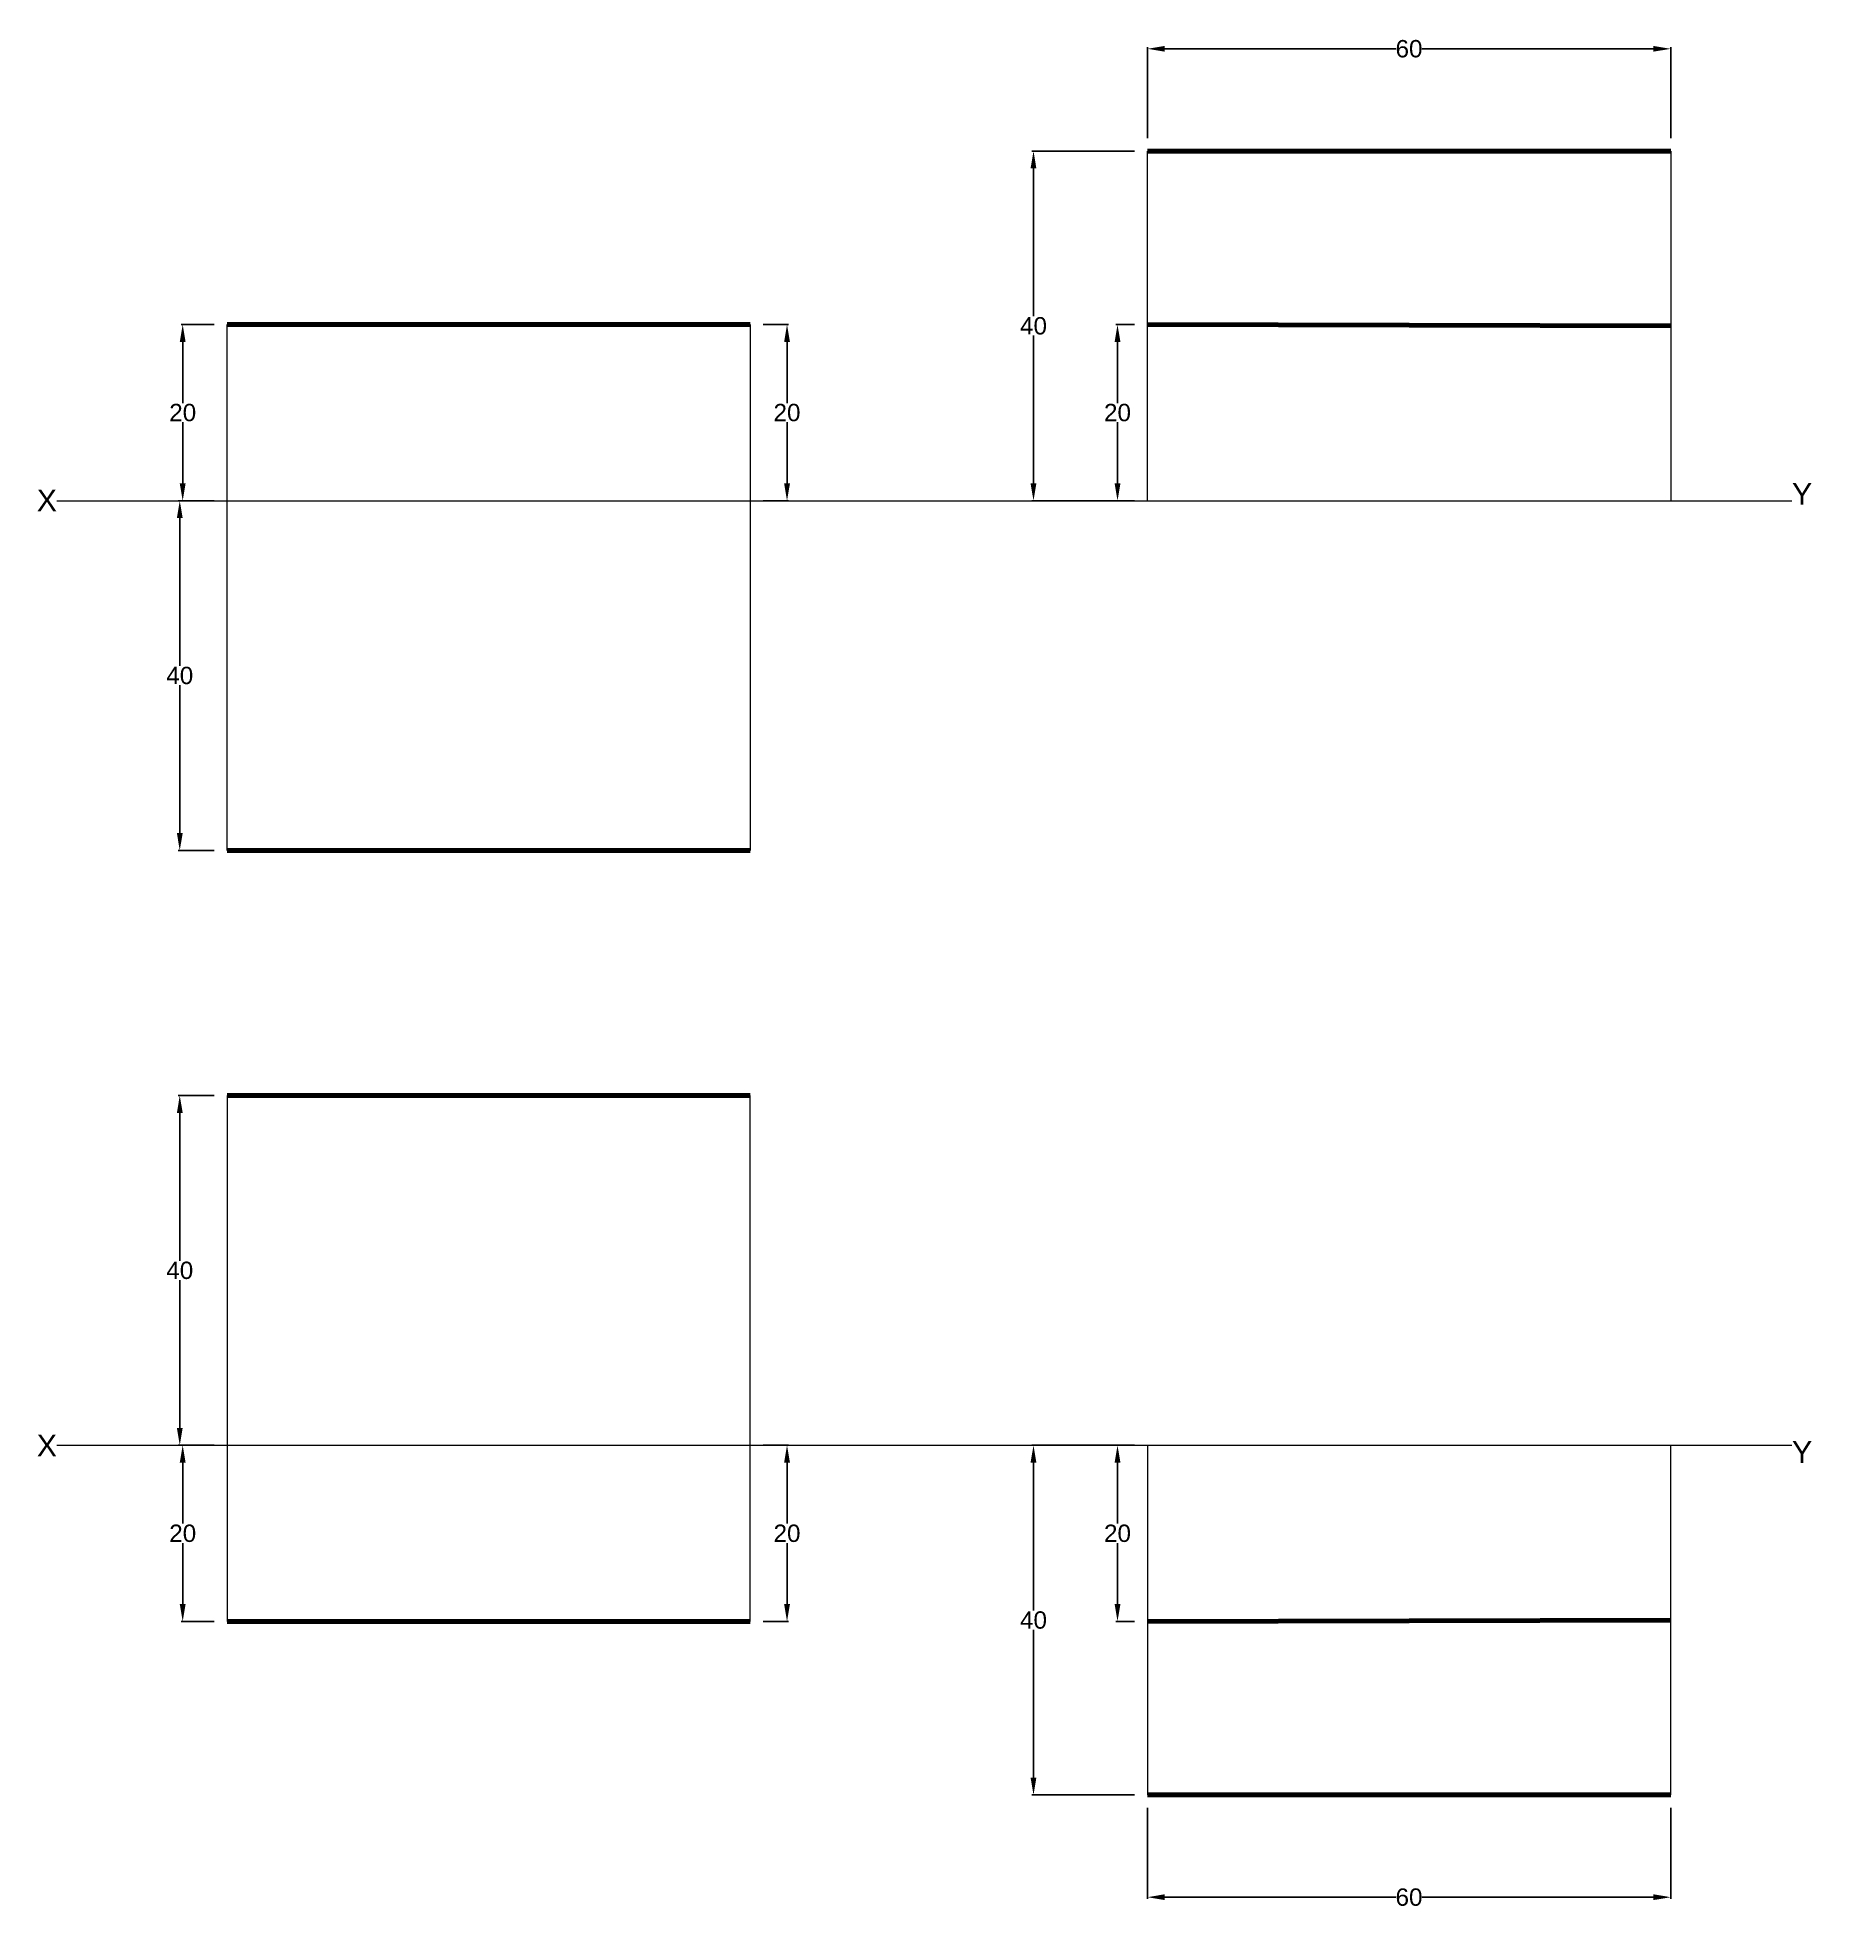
# Model space of a CAD drawing. Header units: millimetres. Extents: x 13 to 218, y -139 to 76.
import ezdxf

# ---------------------------------------------------------------- set-up
doc = ezdxf.new("R2010")
doc.units = ezdxf.units.MM
doc.layers.add('thin continuous', color=7, linetype='Continuous', lineweight=13)
doc.styles.get("Standard").update_dxf_attribs({"font": 'arial.ttf'})
doc.dimstyles.get("Standard").update_dxf_attribs({"dimtxt": 2, "dimasz": 2, "dimexe": 0.18, "dimexo": 1.5, "dimgap": 0.09, "dimtad": 0, "dimtih": 1, "dimtoh": 1, "dimdec": 0, "dimzin": 0, "dimdsep": 46, "dimtxsty": 'Standard', "dimcen": 0.09, "dimadec": 0, "dimazin": 0, "dimtfac": 1, "dimtdec": 0, "dimtofl": 0, "dimtmove": 0, "dimatfit": 3, "dimfxl": 1, "dimtolj": 1, "dimtzin": 0, "dimarcsym": 0})

# ---------------------------------------------------------------- blocks, each defined once
blk = doc.blocks.new('*D12')
at = {"layer": 'Defpoints', "color": 0, "transparency": 16777216}
for p in [(34.88, 43.37), (29.77, 23.06), (34.88, 23.06)]:
    blk.add_point(p, dxfattribs=at)
at = {"layer": 'thin continuous', "color": 0, "lineweight": -2, "transparency": 16777216}
for p, q in [((33.38, 43.37), (29.59, 43.37)), ((29.77, 41.37), (29.77, 34.33)), ((29.77, 25.06), (29.77, 32.11)), ((33.38, 23.06), (29.59, 23.06))]:
    blk.add_line(p, q, dxfattribs=at)
at = {"layer": 'thin continuous', "color": 0, "transparency": 16777216}
for points in [[(29.43, 41.37), (30.1, 41.37), (29.77, 43.37)], [(29.43, 25.06), (30.1, 25.06), (29.77, 23.06)]]:
    blk.add_solid(points, dxfattribs=at)
at = {"layer": 'thin continuous', "color": 0, "transparency": 16777216, "insert": (29.77, 33.22), "char_height": 2, "attachment_point": 5}
blk.add_mtext('\\A1;20', dxfattribs=at)
blk = doc.blocks.new('*D13')
at = {"layer": 'Defpoints', "color": 0, "transparency": 16777216}
for p in [(34.88, 23.06), (29.43, -17.25), (34.88, -17.25)]:
    blk.add_point(p, dxfattribs=at)
at = {"layer": 'thin continuous', "color": 0, "lineweight": -2, "transparency": 16777216}
for p, q in [((33.38, 23.06), (29.25, 23.06)), ((29.43, 21.06), (29.43, 4.02)), ((29.43, -15.25), (29.43, 1.8)), ((33.38, -17.25), (29.25, -17.25))]:
    blk.add_line(p, q, dxfattribs=at)
at = {"layer": 'thin continuous', "color": 0, "transparency": 16777216}
for points in [[(29.1, 21.06), (29.77, 21.06), (29.43, 23.06)], [(29.1, -15.25), (29.77, -15.25), (29.43, -17.25)]]:
    blk.add_solid(points, dxfattribs=at)
at = {"layer": 'thin continuous', "color": 0, "transparency": 16777216, "insert": (29.43, 2.91), "char_height": 2, "attachment_point": 5}
blk.add_mtext('\\A1;40', dxfattribs=at)
blk = doc.blocks.new('*D14')
at = {"layer": 'Defpoints', "color": 0, "transparency": 16777216}
for p in [(95.19, 43.37), (95.19, 23.06), (99.42, 23.06)]:
    blk.add_point(p, dxfattribs=at)
at = {"layer": 'thin continuous', "color": 0, "lineweight": -2, "transparency": 16777216}
for p, q in [((96.69, 43.37), (99.6, 43.37)), ((99.42, 41.37), (99.42, 34.33)), ((99.42, 25.06), (99.42, 32.11)), ((96.69, 23.06), (99.6, 23.06))]:
    blk.add_line(p, q, dxfattribs=at)
at = {"layer": 'thin continuous', "color": 0, "transparency": 16777216}
for points in [[(99.09, 41.37), (99.76, 41.37), (99.42, 43.37)], [(99.09, 25.06), (99.76, 25.06), (99.42, 23.06)]]:
    blk.add_solid(points, dxfattribs=at)
at = {"layer": 'thin continuous', "color": 0, "transparency": 16777216, "insert": (99.42, 33.22), "char_height": 2, "attachment_point": 5}
blk.add_mtext('\\A1;20', dxfattribs=at)
blk = doc.blocks.new('*D15')
at = {"layer": 'Defpoints', "color": 0, "transparency": 16777216}
for p in [(140.96, 63.37), (127.83, 23.06), (140.96, 23.06)]:
    blk.add_point(p, dxfattribs=at)
at = {"layer": 'thin continuous', "color": 0, "lineweight": -2, "transparency": 16777216}
for p, q in [((139.46, 63.37), (127.65, 63.37)), ((127.83, 61.37), (127.83, 44.33)), ((127.83, 25.06), (127.83, 42.11)), ((139.46, 23.06), (127.65, 23.06))]:
    blk.add_line(p, q, dxfattribs=at)
at = {"layer": 'thin continuous', "color": 0, "transparency": 16777216}
for points in [[(127.49, 61.37), (128.16, 61.37), (127.83, 63.37)], [(127.49, 25.06), (128.16, 25.06), (127.83, 23.06)]]:
    blk.add_solid(points, dxfattribs=at)
at = {"layer": 'thin continuous', "color": 0, "transparency": 16777216, "insert": (127.83, 43.22), "char_height": 2, "attachment_point": 5}
blk.add_mtext('\\A1;40', dxfattribs=at)
blk = doc.blocks.new('*D16')
at = {"layer": 'Defpoints', "color": 0, "transparency": 16777216}
for p in [(140.96, 43.37), (137.51, 23.06), (140.96, 23.06)]:
    blk.add_point(p, dxfattribs=at)
at = {"layer": 'thin continuous', "color": 0, "lineweight": -2, "transparency": 16777216}
for p, q in [((139.46, 43.37), (137.33, 43.37)), ((137.51, 41.37), (137.51, 34.33)), ((137.51, 25.06), (137.51, 32.11)), ((139.46, 23.06), (137.33, 23.06))]:
    blk.add_line(p, q, dxfattribs=at)
at = {"layer": 'thin continuous', "color": 0, "transparency": 16777216}
for points in [[(137.18, 41.37), (137.85, 41.37), (137.51, 43.37)], [(137.18, 25.06), (137.85, 25.06), (137.51, 23.06)]]:
    blk.add_solid(points, dxfattribs=at)
at = {"layer": 'thin continuous', "color": 0, "transparency": 16777216, "insert": (137.51, 33.22), "char_height": 2, "attachment_point": 5}
blk.add_mtext('\\A1;20', dxfattribs=at)
blk = doc.blocks.new('*D17')
at = {"layer": 'Defpoints', "color": 0, "transparency": 16777216}
for p in [(201.27, 75.16), (140.96, 63.37), (201.27, 63.37)]:
    blk.add_point(p, dxfattribs=at)
at = {"layer": 'thin continuous', "color": 0, "lineweight": -2, "transparency": 16777216}
for p, q in [((140.96, 64.87), (140.96, 75.34)), ((142.96, 75.16), (169.59, 75.16)), ((199.27, 75.16), (172.64, 75.16)), ((201.27, 64.87), (201.27, 75.34))]:
    blk.add_line(p, q, dxfattribs=at)
at = {"layer": 'thin continuous', "color": 0, "transparency": 16777216}
for points in [[(142.96, 75.49), (142.96, 74.83), (140.96, 75.16)], [(199.27, 75.49), (199.27, 74.83), (201.27, 75.16)]]:
    blk.add_solid(points, dxfattribs=at)
at = {"layer": 'thin continuous', "color": 0, "transparency": 16777216, "insert": (171.11, 75.16), "char_height": 2, "attachment_point": 5}
blk.add_mtext('\\A1;60', dxfattribs=at)
blk = doc.blocks.new('*D18')
at = {"layer": 'Defpoints', "color": 0, "transparency": 16777216}
for p in [(34.88, 43.37), (29.77, 23.06), (34.88, 23.06)]:
    blk.add_point(p, dxfattribs=at)
at = {"layer": 'thin continuous', "color": 0, "lineweight": -2, "transparency": 16777216}
for p, q in [((33.38, 43.37), (29.59, 43.37)), ((29.77, 41.37), (29.77, 34.33)), ((29.77, 25.06), (29.77, 32.11)), ((33.38, 23.06), (29.59, 23.06))]:
    blk.add_line(p, q, dxfattribs=at)
at = {"layer": 'thin continuous', "color": 0, "transparency": 16777216}
for points in [[(29.43, 41.37), (30.1, 41.37), (29.77, 43.37)], [(29.43, 25.06), (30.1, 25.06), (29.77, 23.06)]]:
    blk.add_solid(points, dxfattribs=at)
at = {"layer": 'thin continuous', "color": 0, "transparency": 16777216, "insert": (29.77, 33.22), "char_height": 2, "attachment_point": 5}
blk.add_mtext('\\A1;20', dxfattribs=at)
blk = doc.blocks.new('*D19')
at = {"layer": 'Defpoints', "color": 0, "transparency": 16777216}
for p in [(34.88, 23.06), (29.43, -17.25), (34.88, -17.25)]:
    blk.add_point(p, dxfattribs=at)
at = {"layer": 'thin continuous', "color": 0, "lineweight": -2, "transparency": 16777216}
for p, q in [((33.38, 23.06), (29.25, 23.06)), ((29.43, 21.06), (29.43, 4.02)), ((29.43, -15.25), (29.43, 1.8)), ((33.38, -17.25), (29.25, -17.25))]:
    blk.add_line(p, q, dxfattribs=at)
at = {"layer": 'thin continuous', "color": 0, "transparency": 16777216}
for points in [[(29.1, 21.06), (29.77, 21.06), (29.43, 23.06)], [(29.1, -15.25), (29.77, -15.25), (29.43, -17.25)]]:
    blk.add_solid(points, dxfattribs=at)
at = {"layer": 'thin continuous', "color": 0, "transparency": 16777216, "insert": (29.43, 2.91), "char_height": 2, "attachment_point": 5}
blk.add_mtext('\\A1;40', dxfattribs=at)
blk = doc.blocks.new('*D20')
at = {"layer": 'Defpoints', "color": 0, "transparency": 16777216}
for p in [(95.19, 43.37), (95.19, 23.06), (99.42, 23.06)]:
    blk.add_point(p, dxfattribs=at)
at = {"layer": 'thin continuous', "color": 0, "lineweight": -2, "transparency": 16777216}
for p, q in [((96.69, 43.37), (99.6, 43.37)), ((99.42, 41.37), (99.42, 34.33)), ((99.42, 25.06), (99.42, 32.11)), ((96.69, 23.06), (99.6, 23.06))]:
    blk.add_line(p, q, dxfattribs=at)
at = {"layer": 'thin continuous', "color": 0, "transparency": 16777216}
for points in [[(99.09, 41.37), (99.76, 41.37), (99.42, 43.37)], [(99.09, 25.06), (99.76, 25.06), (99.42, 23.06)]]:
    blk.add_solid(points, dxfattribs=at)
at = {"layer": 'thin continuous', "color": 0, "transparency": 16777216, "insert": (99.42, 33.22), "char_height": 2, "attachment_point": 5}
blk.add_mtext('\\A1;20', dxfattribs=at)
blk = doc.blocks.new('*D21')
at = {"layer": 'Defpoints', "color": 0, "transparency": 16777216}
for p in [(140.96, 63.37), (127.83, 23.06), (140.96, 23.06)]:
    blk.add_point(p, dxfattribs=at)
at = {"layer": 'thin continuous', "color": 0, "lineweight": -2, "transparency": 16777216}
for p, q in [((139.46, 63.37), (127.65, 63.37)), ((127.83, 61.37), (127.83, 44.33)), ((127.83, 25.06), (127.83, 42.11)), ((139.46, 23.06), (127.65, 23.06))]:
    blk.add_line(p, q, dxfattribs=at)
at = {"layer": 'thin continuous', "color": 0, "transparency": 16777216}
for points in [[(127.49, 61.37), (128.16, 61.37), (127.83, 63.37)], [(127.49, 25.06), (128.16, 25.06), (127.83, 23.06)]]:
    blk.add_solid(points, dxfattribs=at)
at = {"layer": 'thin continuous', "color": 0, "transparency": 16777216, "insert": (127.83, 43.22), "char_height": 2, "attachment_point": 5}
blk.add_mtext('\\A1;40', dxfattribs=at)
blk = doc.blocks.new('*D22')
at = {"layer": 'Defpoints', "color": 0, "transparency": 16777216}
for p in [(140.96, 43.37), (137.51, 23.06), (140.96, 23.06)]:
    blk.add_point(p, dxfattribs=at)
at = {"layer": 'thin continuous', "color": 0, "lineweight": -2, "transparency": 16777216}
for p, q in [((139.46, 43.37), (137.33, 43.37)), ((137.51, 41.37), (137.51, 34.33)), ((137.51, 25.06), (137.51, 32.11)), ((139.46, 23.06), (137.33, 23.06))]:
    blk.add_line(p, q, dxfattribs=at)
at = {"layer": 'thin continuous', "color": 0, "transparency": 16777216}
for points in [[(137.18, 41.37), (137.85, 41.37), (137.51, 43.37)], [(137.18, 25.06), (137.85, 25.06), (137.51, 23.06)]]:
    blk.add_solid(points, dxfattribs=at)
at = {"layer": 'thin continuous', "color": 0, "transparency": 16777216, "insert": (137.51, 33.22), "char_height": 2, "attachment_point": 5}
blk.add_mtext('\\A1;20', dxfattribs=at)
blk = doc.blocks.new('*D23')
at = {"layer": 'Defpoints', "color": 0, "transparency": 16777216}
for p in [(201.27, 75.16), (140.96, 63.37), (201.27, 63.37)]:
    blk.add_point(p, dxfattribs=at)
at = {"layer": 'thin continuous', "color": 0, "lineweight": -2, "transparency": 16777216}
for p, q in [((140.96, 64.87), (140.96, 75.34)), ((142.96, 75.16), (169.59, 75.16)), ((199.27, 75.16), (172.64, 75.16)), ((201.27, 64.87), (201.27, 75.34))]:
    blk.add_line(p, q, dxfattribs=at)
at = {"layer": 'thin continuous', "color": 0, "transparency": 16777216}
for points in [[(142.96, 75.49), (142.96, 74.83), (140.96, 75.16)], [(199.27, 75.49), (199.27, 74.83), (201.27, 75.16)]]:
    blk.add_solid(points, dxfattribs=at)
at = {"layer": 'thin continuous', "color": 0, "transparency": 16777216, "insert": (171.11, 75.16), "char_height": 2, "attachment_point": 5}
blk.add_mtext('\\A1;60', dxfattribs=at)
blk = doc.blocks.new('*D24')
at = {"layer": 'Defpoints', "color": 0, "transparency": 16777216}
for p in [(29.77, -85.81), (34.88, -85.81), (34.88, -106.12)]:
    blk.add_point(p, dxfattribs=at)
at = {"layer": 'thin continuous', "color": 0, "lineweight": -2, "transparency": 16777216}
for p, q in [((33.38, -85.81), (29.59, -85.81)), ((29.77, -87.81), (29.77, -94.85)), ((29.77, -104.12), (29.77, -97.08)), ((33.38, -106.12), (29.59, -106.12))]:
    blk.add_line(p, q, dxfattribs=at)
at = {"layer": 'thin continuous', "color": 0, "transparency": 16777216}
for points in [[(29.43, -87.81), (30.1, -87.81), (29.77, -85.81)], [(29.43, -104.12), (30.1, -104.12), (29.77, -106.12)]]:
    blk.add_solid(points, dxfattribs=at)
at = {"layer": 'thin continuous', "color": 0, "transparency": 16777216, "insert": (29.77, -95.97), "char_height": 2, "attachment_point": 5}
blk.add_mtext('\\A1;20', dxfattribs=at)
blk = doc.blocks.new('*D25')
at = {"layer": 'Defpoints', "color": 0, "transparency": 16777216}
for p in [(29.43, -45.5), (34.88, -45.5), (34.88, -85.81)]:
    blk.add_point(p, dxfattribs=at)
at = {"layer": 'thin continuous', "color": 0, "lineweight": -2, "transparency": 16777216}
for p, q in [((33.38, -45.5), (29.25, -45.5)), ((29.43, -47.5), (29.43, -64.54)), ((29.43, -83.81), (29.43, -66.77)), ((33.38, -85.81), (29.25, -85.81))]:
    blk.add_line(p, q, dxfattribs=at)
at = {"layer": 'thin continuous', "color": 0, "transparency": 16777216}
for points in [[(29.1, -47.5), (29.77, -47.5), (29.43, -45.5)], [(29.1, -83.81), (29.77, -83.81), (29.43, -85.81)]]:
    blk.add_solid(points, dxfattribs=at)
at = {"layer": 'thin continuous', "color": 0, "transparency": 16777216, "insert": (29.43, -65.66), "char_height": 2, "attachment_point": 5}
blk.add_mtext('\\A1;40', dxfattribs=at)
blk = doc.blocks.new('*D26')
at = {"layer": 'Defpoints', "color": 0, "transparency": 16777216}
for p in [(95.19, -85.81), (99.42, -85.81), (95.19, -106.12)]:
    blk.add_point(p, dxfattribs=at)
at = {"layer": 'thin continuous', "color": 0, "lineweight": -2, "transparency": 16777216}
for p, q in [((96.69, -85.81), (99.6, -85.81)), ((99.42, -87.81), (99.42, -94.85)), ((99.42, -104.12), (99.42, -97.08)), ((96.69, -106.12), (99.6, -106.12))]:
    blk.add_line(p, q, dxfattribs=at)
at = {"layer": 'thin continuous', "color": 0, "transparency": 16777216}
for points in [[(99.09, -87.81), (99.76, -87.81), (99.42, -85.81)], [(99.09, -104.12), (99.76, -104.12), (99.42, -106.12)]]:
    blk.add_solid(points, dxfattribs=at)
at = {"layer": 'thin continuous', "color": 0, "transparency": 16777216, "insert": (99.42, -95.97), "char_height": 2, "attachment_point": 5}
blk.add_mtext('\\A1;20', dxfattribs=at)
blk = doc.blocks.new('*D27')
at = {"layer": 'Defpoints', "color": 0, "transparency": 16777216}
for p in [(127.83, -85.81), (140.96, -85.81), (140.96, -126.12)]:
    blk.add_point(p, dxfattribs=at)
at = {"layer": 'thin continuous', "color": 0, "lineweight": -2, "transparency": 16777216}
for p, q in [((139.46, -85.81), (127.65, -85.81)), ((127.83, -87.81), (127.83, -104.85)), ((127.83, -124.12), (127.83, -107.08)), ((139.46, -126.12), (127.65, -126.12))]:
    blk.add_line(p, q, dxfattribs=at)
at = {"layer": 'thin continuous', "color": 0, "transparency": 16777216}
for points in [[(127.49, -87.81), (128.16, -87.81), (127.83, -85.81)], [(127.49, -124.12), (128.16, -124.12), (127.83, -126.12)]]:
    blk.add_solid(points, dxfattribs=at)
at = {"layer": 'thin continuous', "color": 0, "transparency": 16777216, "insert": (127.83, -105.97), "char_height": 2, "attachment_point": 5}
blk.add_mtext('\\A1;40', dxfattribs=at)
blk = doc.blocks.new('*D28')
at = {"layer": 'Defpoints', "color": 0, "transparency": 16777216}
for p in [(137.51, -85.81), (140.96, -85.81), (140.96, -106.12)]:
    blk.add_point(p, dxfattribs=at)
at = {"layer": 'thin continuous', "color": 0, "lineweight": -2, "transparency": 16777216}
for p, q in [((139.46, -85.81), (137.33, -85.81)), ((137.51, -87.81), (137.51, -94.85)), ((137.51, -104.12), (137.51, -97.08)), ((139.46, -106.12), (137.33, -106.12))]:
    blk.add_line(p, q, dxfattribs=at)
at = {"layer": 'thin continuous', "color": 0, "transparency": 16777216}
for points in [[(137.18, -87.81), (137.85, -87.81), (137.51, -85.81)], [(137.18, -104.12), (137.85, -104.12), (137.51, -106.12)]]:
    blk.add_solid(points, dxfattribs=at)
at = {"layer": 'thin continuous', "color": 0, "transparency": 16777216, "insert": (137.51, -95.97), "char_height": 2, "attachment_point": 5}
blk.add_mtext('\\A1;20', dxfattribs=at)
blk = doc.blocks.new('*D29')
at = {"layer": 'Defpoints', "color": 0, "transparency": 16777216}
for p in [(140.96, -126.12), (201.27, -126.12), (201.27, -137.91)]:
    blk.add_point(p, dxfattribs=at)
at = {"layer": 'thin continuous', "color": 0, "lineweight": -2, "transparency": 16777216}
for p, q in [((140.96, -127.62), (140.96, -138.09)), ((201.27, -127.62), (201.27, -138.09)), ((142.96, -137.91), (169.59, -137.91)), ((199.27, -137.91), (172.64, -137.91))]:
    blk.add_line(p, q, dxfattribs=at)
at = {"layer": 'thin continuous', "color": 0, "transparency": 16777216}
for points in [[(142.96, -137.57), (142.96, -138.24), (140.96, -137.91)], [(199.27, -137.57), (199.27, -138.24), (201.27, -137.91)]]:
    blk.add_solid(points, dxfattribs=at)
at = {"layer": 'thin continuous', "color": 0, "transparency": 16777216, "insert": (171.11, -137.91), "char_height": 2, "attachment_point": 5}
blk.add_mtext('\\A1;60', dxfattribs=at)
blk = doc.blocks.new('*D30')
at = {"layer": 'Defpoints', "color": 0, "transparency": 16777216}
for p in [(29.77, -85.81), (34.88, -85.81), (34.88, -106.12)]:
    blk.add_point(p, dxfattribs=at)
at = {"layer": 'thin continuous', "color": 0, "lineweight": -2, "transparency": 16777216}
for p, q in [((33.38, -85.81), (29.59, -85.81)), ((29.77, -87.81), (29.77, -94.85)), ((29.77, -104.12), (29.77, -97.08)), ((33.38, -106.12), (29.59, -106.12))]:
    blk.add_line(p, q, dxfattribs=at)
at = {"layer": 'thin continuous', "color": 0, "transparency": 16777216}
for points in [[(29.43, -87.81), (30.1, -87.81), (29.77, -85.81)], [(29.43, -104.12), (30.1, -104.12), (29.77, -106.12)]]:
    blk.add_solid(points, dxfattribs=at)
at = {"layer": 'thin continuous', "color": 0, "transparency": 16777216, "insert": (29.77, -95.97), "char_height": 2, "attachment_point": 5}
blk.add_mtext('\\A1;20', dxfattribs=at)
blk = doc.blocks.new('*D31')
at = {"layer": 'Defpoints', "color": 0, "transparency": 16777216}
for p in [(29.43, -45.5), (34.88, -45.5), (34.88, -85.81)]:
    blk.add_point(p, dxfattribs=at)
at = {"layer": 'thin continuous', "color": 0, "lineweight": -2, "transparency": 16777216}
for p, q in [((33.38, -45.5), (29.25, -45.5)), ((29.43, -47.5), (29.43, -64.54)), ((29.43, -83.81), (29.43, -66.77)), ((33.38, -85.81), (29.25, -85.81))]:
    blk.add_line(p, q, dxfattribs=at)
at = {"layer": 'thin continuous', "color": 0, "transparency": 16777216}
for points in [[(29.1, -47.5), (29.77, -47.5), (29.43, -45.5)], [(29.1, -83.81), (29.77, -83.81), (29.43, -85.81)]]:
    blk.add_solid(points, dxfattribs=at)
at = {"layer": 'thin continuous', "color": 0, "transparency": 16777216, "insert": (29.43, -65.66), "char_height": 2, "attachment_point": 5}
blk.add_mtext('\\A1;40', dxfattribs=at)
blk = doc.blocks.new('*D32')
at = {"layer": 'Defpoints', "color": 0, "transparency": 16777216}
for p in [(95.19, -85.81), (99.42, -85.81), (95.19, -106.12)]:
    blk.add_point(p, dxfattribs=at)
at = {"layer": 'thin continuous', "color": 0, "lineweight": -2, "transparency": 16777216}
for p, q in [((96.69, -85.81), (99.6, -85.81)), ((99.42, -87.81), (99.42, -94.85)), ((99.42, -104.12), (99.42, -97.08)), ((96.69, -106.12), (99.6, -106.12))]:
    blk.add_line(p, q, dxfattribs=at)
at = {"layer": 'thin continuous', "color": 0, "transparency": 16777216}
for points in [[(99.09, -87.81), (99.76, -87.81), (99.42, -85.81)], [(99.09, -104.12), (99.76, -104.12), (99.42, -106.12)]]:
    blk.add_solid(points, dxfattribs=at)
at = {"layer": 'thin continuous', "color": 0, "transparency": 16777216, "insert": (99.42, -95.97), "char_height": 2, "attachment_point": 5}
blk.add_mtext('\\A1;20', dxfattribs=at)
blk = doc.blocks.new('*D33')
at = {"layer": 'Defpoints', "color": 0, "transparency": 16777216}
for p in [(127.83, -85.81), (140.96, -85.81), (140.96, -126.12)]:
    blk.add_point(p, dxfattribs=at)
at = {"layer": 'thin continuous', "color": 0, "lineweight": -2, "transparency": 16777216}
for p, q in [((139.46, -85.81), (127.65, -85.81)), ((127.83, -87.81), (127.83, -104.85)), ((127.83, -124.12), (127.83, -107.08)), ((139.46, -126.12), (127.65, -126.12))]:
    blk.add_line(p, q, dxfattribs=at)
at = {"layer": 'thin continuous', "color": 0, "transparency": 16777216}
for points in [[(127.49, -87.81), (128.16, -87.81), (127.83, -85.81)], [(127.49, -124.12), (128.16, -124.12), (127.83, -126.12)]]:
    blk.add_solid(points, dxfattribs=at)
at = {"layer": 'thin continuous', "color": 0, "transparency": 16777216, "insert": (127.83, -105.97), "char_height": 2, "attachment_point": 5}
blk.add_mtext('\\A1;40', dxfattribs=at)
blk = doc.blocks.new('*D34')
at = {"layer": 'Defpoints', "color": 0, "transparency": 16777216}
for p in [(137.51, -85.81), (140.96, -85.81), (140.96, -106.12)]:
    blk.add_point(p, dxfattribs=at)
at = {"layer": 'thin continuous', "color": 0, "lineweight": -2, "transparency": 16777216}
for p, q in [((139.46, -85.81), (137.33, -85.81)), ((137.51, -87.81), (137.51, -94.85)), ((137.51, -104.12), (137.51, -97.08)), ((139.46, -106.12), (137.33, -106.12))]:
    blk.add_line(p, q, dxfattribs=at)
at = {"layer": 'thin continuous', "color": 0, "transparency": 16777216}
for points in [[(137.18, -87.81), (137.85, -87.81), (137.51, -85.81)], [(137.18, -104.12), (137.85, -104.12), (137.51, -106.12)]]:
    blk.add_solid(points, dxfattribs=at)
at = {"layer": 'thin continuous', "color": 0, "transparency": 16777216, "insert": (137.51, -95.97), "char_height": 2, "attachment_point": 5}
blk.add_mtext('\\A1;20', dxfattribs=at)
blk = doc.blocks.new('*D35')
at = {"layer": 'Defpoints', "color": 0, "transparency": 16777216}
for p in [(140.96, -126.12), (201.27, -126.12), (201.27, -137.91)]:
    blk.add_point(p, dxfattribs=at)
at = {"layer": 'thin continuous', "color": 0, "lineweight": -2, "transparency": 16777216}
for p, q in [((140.96, -127.62), (140.96, -138.09)), ((201.27, -127.62), (201.27, -138.09)), ((142.96, -137.91), (169.59, -137.91)), ((199.27, -137.91), (172.64, -137.91))]:
    blk.add_line(p, q, dxfattribs=at)
at = {"layer": 'thin continuous', "color": 0, "transparency": 16777216}
for points in [[(142.96, -137.57), (142.96, -138.24), (140.96, -137.91)], [(199.27, -137.57), (199.27, -138.24), (201.27, -137.91)]]:
    blk.add_solid(points, dxfattribs=at)
at = {"layer": 'thin continuous', "color": 0, "transparency": 16777216, "insert": (171.11, -137.91), "char_height": 2, "attachment_point": 5}
blk.add_mtext('\\A1;60', dxfattribs=at)

msp = doc.modelspace()

# ---------------------------------------------------------------- linework, layer by layer
at = {"layer": 'thin continuous'}
for p, q in [((140.96, 43.37), (140.96, 63.37)), ((140.96, 43.37), (140.96, 63.37)), ((201.27, 63.37), (201.27, 23.06)), ((201.27, 63.37), (201.27, 23.06)), ((34.88, 23.06), (34.88, 43.37)), ((34.88, 23.06), (34.88, 43.37)), ((95.19, 43.37), (95.19, 23.06)), ((95.19, 43.37), (95.19, 23.06)), ((140.96, 23.06), (140.96, 43.37)), ((140.96, 23.06), (140.96, 43.37)), ((15.25, 23.06), (215.25, 23.06)), ((15.25, 23.06), (215.25, 23.06)), ((34.88, -17.25), (34.88, 23.06)), ((34.88, -17.25), (34.88, 23.06)), ((95.19, 23.06), (95.19, -17.25)), ((95.19, 23.06), (95.19, -17.25)), ((34.88, -45.5), (34.88, -85.81)), ((34.88, -45.5), (34.88, -85.81)), ((95.19, -85.81), (95.19, -45.5)), ((95.19, -85.81), (95.19, -45.5)), ((15.25, -85.81), (215.25, -85.81)), ((15.25, -85.81), (215.25, -85.81)), ((34.88, -85.81), (34.88, -106.12)), ((34.88, -85.81), (34.88, -106.12)), ((95.19, -106.12), (95.19, -85.81)), ((95.19, -106.12), (95.19, -85.81)), ((140.96, -85.81), (140.96, -106.12)), ((140.96, -85.81), (140.96, -106.12)), ((201.27, -126.12), (201.27, -85.81)), ((201.27, -126.12), (201.27, -85.81)), ((140.96, -106.12), (140.96, -126.12)), ((140.96, -106.12), (140.96, -126.12))]:
    msp.add_line(p, q, dxfattribs=at)
at = {"layer": 'thin continuous', "lineweight": 80}
for p, q in [((140.96, 63.37), (201.27, 63.37)), ((140.96, 63.37), (201.27, 63.37)), ((34.88, 43.37), (95.19, 43.37)), ((34.88, 43.37), (95.19, 43.37)), ((140.96, 43.37), (201.27, 43.22)), ((140.96, 43.37), (201.27, 43.22)), ((95.19, -17.25), (34.88, -17.25)), ((95.19, -45.5), (34.88, -45.5)), ((34.88, -106.12), (95.19, -106.12)), ((34.88, -106.12), (95.19, -106.12)), ((140.96, -106.12), (201.27, -105.97)), ((140.96, -106.12), (201.27, -105.97)), ((140.96, -126.12), (201.27, -126.12)), ((140.96, -126.12), (201.27, -126.12))]:
    msp.add_line(p, q, dxfattribs=at)
at = {"layer": 'thin continuous', "lineweight": 30}
for p, q in [((95.19, -17.25), (34.88, -17.25)), ((95.19, -45.5), (34.88, -45.5))]:
    msp.add_line(p, q, dxfattribs=at)

# ---------------------------------------------------------------- texts
at = {"layer": 'thin continuous', "char_height": 2.5}
for s, width, insert, attachment_point in [('X', 14.4004, (12.95, 24.35), 1), ('X', 14.4004, (12.95, 24.35), 1), ('Y', 25.7795, (215.25, 25.1), 1), ('Y', 25.7795, (215.25, 25.1), 1), ('X', 14.4004, (12.95, -87.1), 7), ('X', 14.4004, (12.95, -87.1), 7), ('Y', 25.7795, (215.25, -87.84), 7), ('Y', 25.7795, (215.25, -87.84), 7)]:
    msp.add_mtext_dynamic_manual_height_columns(s, width=width, gutter_width=12.5, heights=[0], dxfattribs=dict(at, insert=insert, attachment_point=attachment_point))

# ---------------------------------------------------------------- dimensions: what is measured, and where the dimension line sits
at = {"layer": 'thin continuous'}
for base, p1, p2, picture, middle in [((201.27, 75.16), (140.96, 63.37), (201.27, 63.37), '*D17', (171.11, 75.16)), ((201.27, 75.16), (140.96, 63.37), (201.27, 63.37), '*D23', (171.11, 75.16)), ((201.27, -137.91), (140.96, -126.12), (201.27, -126.12), '*D29', (171.11, -137.91)), ((201.27, -137.91), (140.96, -126.12), (201.27, -126.12), '*D35', (171.11, -137.91))]:
    dim = msp.add_linear_dim(base=base, p1=p1, p2=p2, dimstyle='Standard', dxfattribs=at)
    dim.commit()
    dim.dimension.update_dxf_attribs({"geometry": picture, "text_midpoint": middle})
for base, p1, p2, angle, picture, middle in [((127.83, 23.06), (140.96, 63.37), (140.96, 23.06), 90, '*D15', (127.83, 43.22)), ((127.83, 23.06), (140.96, 63.37), (140.96, 23.06), 90, '*D21', (127.83, 43.22)), ((29.77, 23.06), (34.88, 43.37), (34.88, 23.06), 90, '*D12', (29.77, 33.22)), ((29.77, 23.06), (34.88, 43.37), (34.88, 23.06), 90, '*D18', (29.77, 33.22)), ((99.42, 23.06), (95.19, 43.37), (95.19, 23.06), 90, '*D14', (99.42, 33.22)), ((99.42, 23.06), (95.19, 43.37), (95.19, 23.06), 90, '*D20', (99.42, 33.22)), ((137.51, 23.06), (140.96, 43.37), (140.96, 23.06), 90, '*D16', (137.51, 33.22)), ((137.51, 23.06), (140.96, 43.37), (140.96, 23.06), 90, '*D22', (137.51, 33.22)), ((29.43, -17.25), (34.88, 23.06), (34.88, -17.25), 90, '*D13', (29.43, 2.91)), ((29.43, -17.25), (34.88, 23.06), (34.88, -17.25), 90, '*D19', (29.43, 2.91)), ((29.43, -45.5), (34.88, -85.81), (34.88, -45.5), 270, '*D25', (29.43, -65.66)), ((29.43, -45.5), (34.88, -85.81), (34.88, -45.5), 270, '*D31', (29.43, -65.66)), ((29.77, -85.81), (34.88, -106.12), (34.88, -85.81), 270, '*D24', (29.77, -95.97)), ((29.77, -85.81), (34.88, -106.12), (34.88, -85.81), 270, '*D30', (29.77, -95.97)), ((99.42, -85.81), (95.19, -106.12), (95.19, -85.81), 270, '*D26', (99.42, -95.97)), ((99.42, -85.81), (95.19, -106.12), (95.19, -85.81), 270, '*D32', (99.42, -95.97)), ((127.83, -85.81), (140.96, -126.12), (140.96, -85.81), 270, '*D27', (127.83, -105.97)), ((127.83, -85.81), (140.96, -126.12), (140.96, -85.81), 270, '*D33', (127.83, -105.97)), ((137.51, -85.81), (140.96, -106.12), (140.96, -85.81), 270, '*D28', (137.51, -95.97)), ((137.51, -85.81), (140.96, -106.12), (140.96, -85.81), 270, '*D34', (137.51, -95.97))]:
    dim = msp.add_linear_dim(base=base, p1=p1, p2=p2, angle=angle, dimstyle='Standard', dxfattribs=at)
    dim.commit()
    dim.dimension.update_dxf_attribs({"geometry": picture, "text_midpoint": middle})

doc.saveas('drawing.dxf')
